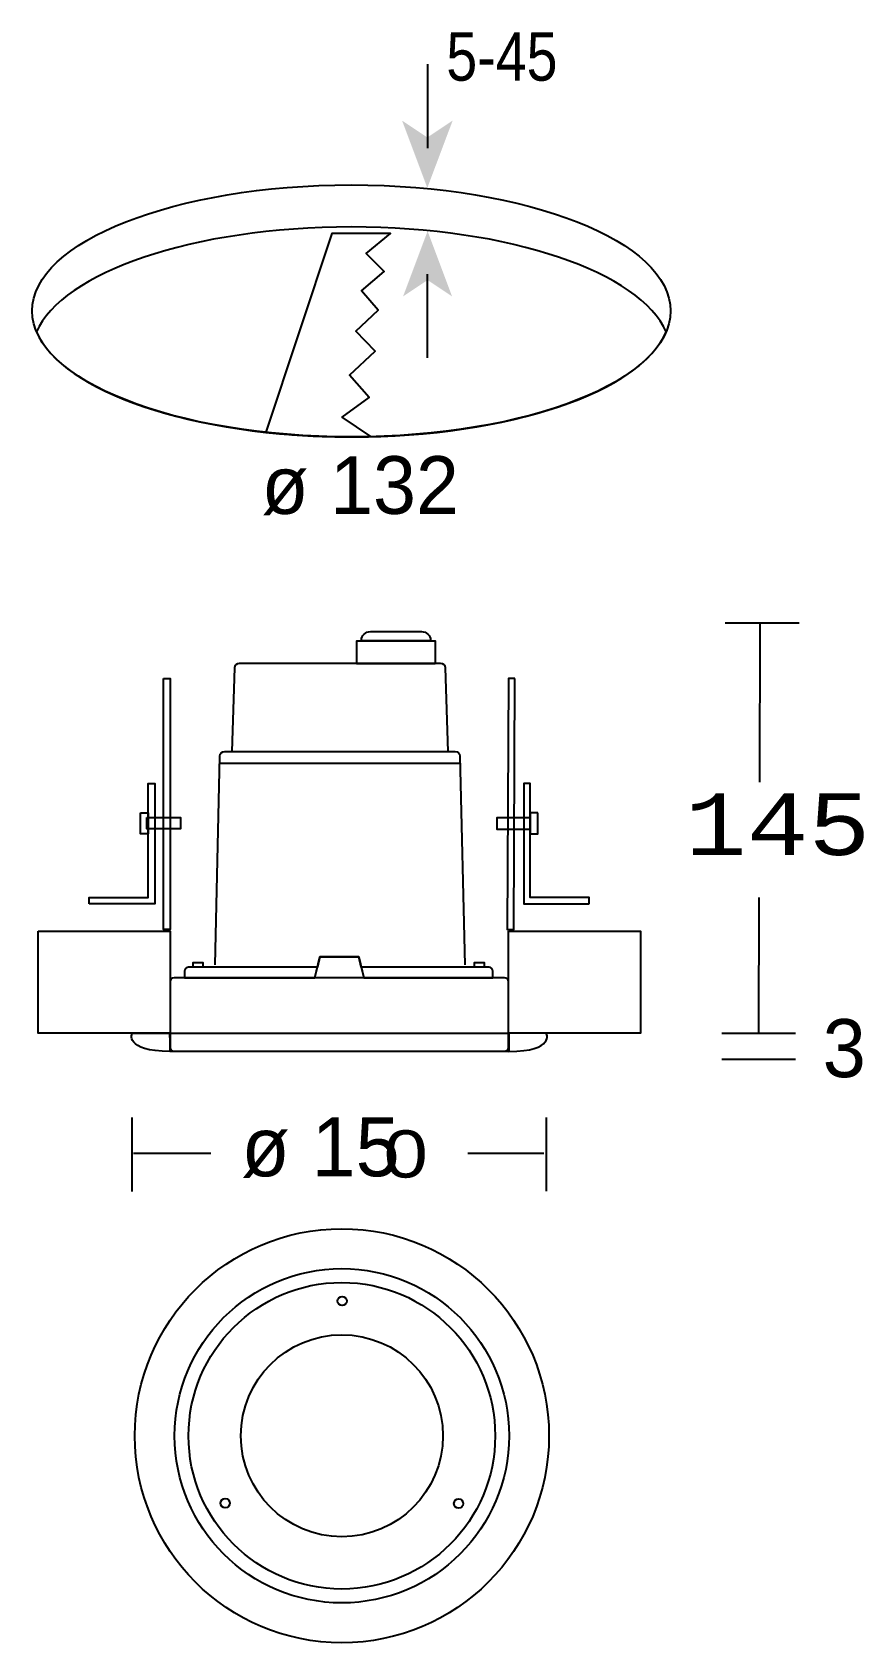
# Model space of a CAD drawing. Extents: x 37 to 156, y 45 to 275.
import ezdxf

# ---------------------------------------------------------------- set-up
doc = ezdxf.new("R2010")
doc.units = 0
doc.layers.add('LIVELLO_1', color=160, linetype='Continuous')
doc.styles.add('STD', font='txt')

# ---------------------------------------------------------------- blocks, each defined once
blk = doc.blocks.new('AI9-BLK1')
at = {"layer": 'LIVELLO_1'}
h = blk.add_hatch(color=7, dxfattribs=at)
h.dxf.hatch_style = 2
h.paths.add_polyline_path([(-2.75, 99.51), (0.86, 101.91), (-2.75, 92.31), (-6.35, 101.91)])
h = blk.add_hatch(color=7, dxfattribs=at)
h.dxf.hatch_style = 2
h.paths.add_polyline_path([(-2.71, 79.15), (-6.21, 76.82), (-2.71, 86.14), (0.78, 76.82)])
at = {"layer": 'LIVELLO_1', "color": 7}
for p, q in [((-2.72, 109.97), (-2.72, 97.99)), ((-2.72, 68.04), (-2.72, 80.02)), ((39.75, 30.24), (50.27, 30.24)), ((44.66, 30.03), (44.63, 7.49)), ((1.89, 10.15), (-32.29, 10.15)), ((44.53, -8.98), (44.51, -28.3)), ((-24.95, -18.92), (-25.73, -18.92)), ((-21.63, -18.92), (-22.4, -18.92)), ((-8.32, -18.92), (-9.09, -18.92)), ((-4.99, -18.92), (-5.76, -18.92)), ((39.25, -28.3), (49.76, -28.3)), ((39.25, -32.01), (49.76, -32.01)), ((-44.85, -50.9), (-44.85, -40.38)), ((14.25, -50.89), (14.25, -40.38)), ((-33.65, -45.49), (-44.65, -45.49)), ((13.87, -45.49), (3.01, -45.49))]:
    blk.add_line(p, q, dxfattribs=at)
for points in [[(-1.63, 24.4), (-12.82, 24.4), (-12.82, 27.68), (-1.63, 27.68)], [(-40.36, 22.3), (-39.44, 22.3), (-39.44, -13.53), (-40.36, -13.53)], [(9.74, 22.3), (8.81, 22.3), (8.64, -13.53), (9.57, -13.53)], [(-50.97, -9.87), (-50.97, -8.94), (-42.55, -8.94), (-42.55, 7.29), (-41.62, 7.29), (-41.62, -8.94), (-41.62, -9.64), (-41.62, -9.87)], [(20.34, -9.87), (20.34, -8.94), (11.93, -8.94), (11.93, 7.29), (11, 7.29), (11, -8.94), (11, -9.64), (11, -9.87)], [(-43.65, 3.1), (-42.55, 3.1), (-42.55, 0.11), (-43.65, 0.11)], [(-43.65, 3.1), (-42.55, 3.1), (-42.55, 0.11), (-43.65, 0.11)], [(-42.76, 2.44), (-37.98, 2.44), (-37.98, 0.85), (-42.76, 0.85)], [(-42.76, 2.44), (-37.98, 2.44), (-37.98, 0.85), (-42.76, 0.85)], [(11.93, 2.4), (7.15, 2.4), (7.15, 0.81), (11.93, 0.81)], [(11.93, 2.4), (7.15, 2.4), (7.15, 0.81), (11.93, 0.81)], [(13.03, 3.1), (11.93, 3.1), (11.93, 0.11), (13.03, 0.11)], [(13.03, 3.1), (11.93, 3.1), (11.93, 0.11), (13.03, 0.11)], [(-58.28, -13.76), (-39.44, -13.76), (-39.44, -28.3), (-58.28, -28.3)], [(8.81, -13.76), (27.66, -13.76), (27.66, -28.3), (8.81, -28.3)], [(-34.75, -18.92), (-36.14, -18.92), (-36.14, -18.23), (-34.75, -18.23)], [(-11.83, -20.42), (-18.78, -20.42), (-18.09, -17.45), (-12.52, -17.45)], [(5.35, -18.92), (3.96, -18.92), (3.96, -18.23), (5.35, -18.23)], [(-39.44, -28.3), (8.88, -28.3), (8.88, -30.93), (-39.44, -30.93)], [(-39.44, -28.3), (8.88, -28.3), (8.88, -30.93), (-39.44, -30.93)]]:
    blk.add_lwpolyline(points, close=True, dxfattribs=at)
for points in [[(2.57, -18.92), (-4.99, -18.92), (-12.18, -18.92), (-12.52, -17.45), (-18.09, -17.45), (-18.43, -18.92), (-25.73, -18.92), (-33.36, -18.92)], [(-18.3, -18.32), (-18.45, -18.92), (-19.07, -18.92)], [(-11.64, -18.92), (-12.16, -18.92), (-12.42, -17.87)]]:
    blk.add_lwpolyline(points, dxfattribs=at)
for centre, radius in [((-14.94, -85.78), 29.54), ((-14.94, -85.78), 23.85), ((-14.94, -85.78), 21.87), ((-14.9, -66.54), 0.657), ((-14.94, -85.78), 14.41), ((-31.58, -95.4), 0.657), ((1.71, -95.45), 0.658)]:
    blk.add_circle(centre, radius, dxfattribs=at)
blk.add_ellipse((-13.58, 74.75), major_axis=(45.53, 0), ratio=0.394753, dxfattribs=at)
for points, knots in [([(-58.48, 71.75), (-54.86, 80.25), (-36.14, 86.73), (-13.58, 86.73), (8.98, 86.73), (27.7, 80.25), (31.32, 71.75), (27.7, 63.25), (8.98, 56.77), (-13.58, 56.77), (-36.14, 56.77), (-54.86, 63.25), (-58.48, 71.75)], [0, 0, 0, 0, 1, 1, 1, 2, 2, 2, 3, 3, 3, 4, 4, 4, 4]), ([(-25.79, 57.43), (-25.79, 57.43), (-16.39, 85.8), (-16.39, 85.8), (-16.39, 85.8), (-7.99, 85.8), (-7.99, 85.8), (-7.99, 85.8), (-11.47, 82.96), (-11.47, 82.96), (-11.47, 82.96), (-8.91, 80.39), (-8.91, 80.39), (-8.91, 80.39), (-12.12, 77.62), (-12.12, 77.62), (-12.12, 77.62), (-9.77, 74.84), (-9.77, 74.84), (-9.77, 74.84), (-12.97, 71.85), (-12.97, 71.85), (-12.97, 71.85), (-10.19, 69.01), (-10.19, 69.01), (-10.19, 69.01), (-13.83, 65.59), (-13.83, 65.59), (-13.83, 65.59), (-11.05, 62.38), (-11.05, 62.38), (-11.05, 62.38), (-14.89, 59.6), (-14.89, 59.6), (-14.89, 59.6), (-10.79, 56.81), (-10.79, 56.81), (-11.71, 56.79), (-12.64, 56.77), (-13.58, 56.77), (-17.81, 56.77), (-21.91, 57), (-25.79, 57.43)], [0, 0, 0, 0, 1, 1, 1, 2, 2, 2, 3, 3, 3, 4, 4, 4, 5, 5, 5, 6, 6, 6, 7, 7, 7, 8, 8, 8, 9, 9, 9, 10, 10, 10, 11, 11, 11, 12, 12, 12, 13, 13, 13, 14, 14, 14, 14]), ([(-2.29, 27.68), (-2.29, 27.68), (-2.29, 27.77), (-2.29, 27.77), (-2.29, 28.44), (-2.87, 28.98), (-3.58, 28.98), (-3.58, 28.98), (-10.87, 28.98), (-10.87, 28.98), (-11.58, 28.98), (-12.16, 28.44), (-12.16, 27.77), (-12.16, 27.77), (-12.16, 27.68), (-12.16, 27.68), (-12.16, 27.68), (-2.29, 27.68), (-2.29, 27.68)], [0, 0, 0, 0, 1, 1, 1, 2, 2, 2, 3, 3, 3, 4, 4, 4, 5, 5, 5, 6, 6, 6, 6]), ([(-30.65, 11.87), (-30.65, 11.87), (-30.27, 23.8), (-30.27, 23.8), (-30.27, 24.16), (-29.96, 24.45), (-29.58, 24.45), (-29.58, 24.45), (-0.85, 24.45), (-0.85, 24.45), (-0.47, 24.45), (-0.16, 24.16), (-0.16, 23.8), (-0.16, 23.8), (0.21, 11.87), (0.21, 11.87), (0.21, 11.87), (-30.65, 11.87), (-30.65, 11.87)], [0, 0, 0, 0, 1, 1, 1, 2, 2, 2, 3, 3, 3, 4, 4, 4, 5, 5, 5, 6, 6, 6, 6]), ([(-33.03, -18.59), (-33.03, -18.59), (-32.34, 11.22), (-32.34, 11.22), (-32.34, 11.58), (-32.03, 11.87), (-31.65, 11.87), (-31.65, 11.87), (1.22, 11.87), (1.22, 11.87), (1.6, 11.87), (1.9, 11.58), (1.9, 11.22), (1.9, 11.22), (2.59, -18.59), (2.59, -18.59)], [0, 0, 0, 0, 1, 1, 1, 2, 2, 2, 3, 3, 3, 4, 4, 4, 5, 5, 5, 5]), ([(-14.97, -17.45), (-15.1, -17.44), (-15.23, -17.43), (-15.36, -17.43), (-15.49, -17.43), (-15.62, -17.44), (-15.74, -17.45)], [0, 0, 0, 0, 1, 1, 1, 2, 2, 2, 2]), ([(8.25, -30.91), (8.25, -30.91), (-38.88, -30.91), (-38.88, -30.91), (-39.19, -30.91), (-39.44, -30.66), (-39.44, -30.35), (-39.44, -30.35), (-39.44, -20.98), (-39.44, -20.98), (-39.44, -20.67), (-39.19, -20.42), (-38.88, -20.42), (-38.88, -20.42), (8.25, -20.42), (8.25, -20.42), (8.56, -20.42), (8.81, -20.67), (8.81, -20.98), (8.81, -20.98), (8.81, -30.35), (8.81, -30.35), (8.81, -30.66), (8.56, -30.91), (8.25, -30.91)], [0, 0, 0, 0, 1, 1, 1, 2, 2, 2, 3, 3, 3, 4, 4, 4, 5, 5, 5, 6, 6, 6, 7, 7, 7, 8, 8, 8, 8]), ([(-18.78, -20.42), (-18.78, -20.42), (-37.39, -20.42), (-37.39, -20.42), (-37.39, -20.42), (-37.39, -19.48), (-37.39, -19.48), (-37.39, -19.17), (-37.14, -18.92), (-36.84, -18.92), (-36.84, -18.92), (-18.43, -18.92), (-18.43, -18.92), (-18.43, -18.92), (-18.78, -20.42), (-18.78, -20.42)], [0, 0, 0, 0, 1, 1, 1, 2, 2, 2, 3, 3, 3, 4, 4, 4, 5, 5, 5, 5]), ([(6.05, -18.92), (6.35, -18.92), (6.6, -19.17), (6.6, -19.48), (6.6, -19.48), (6.6, -20.42), (6.6, -20.42), (6.6, -20.42), (-11.83, -20.42), (-11.83, -20.42), (-11.83, -20.42), (-12.18, -18.92), (-12.18, -18.92), (-12.18, -18.92), (6.05, -18.92), (6.05, -18.92)], [0, 0, 0, 0, 1, 1, 1, 2, 2, 2, 3, 3, 3, 4, 4, 4, 5, 5, 5, 5]), ([(-39.44, -30.93), (-39.44, -30.93), (-39.52, -28.3), (-39.52, -28.3), (-39.52, -28.3), (-44.85, -28.3), (-44.85, -28.3), (-44.85, -28.3), (-46.04, -30.93), (-39.44, -30.93)], [0, 0, 0, 0, 1, 1, 1, 2, 2, 2, 3, 3, 3, 3]), ([(8.88, -30.93), (8.88, -30.93), (8.81, -28.3), (8.81, -28.3), (8.81, -28.3), (14.23, -28.3), (14.23, -28.3), (14.23, -28.3), (15.49, -30.93), (8.88, -30.93)], [0, 0, 0, 0, 1, 1, 1, 2, 2, 2, 3, 3, 3, 3])]:
    blk.add_open_spline(points, degree=3, knots=knots, dxfattribs=at)
at = {"layer": 'LIVELLO_1', "color": 7, "attachment_point": 1, "style": 'STD'}
for s, insert, char_height in [('\\fArial Narrow|b0|i0;\\H6.9188;\\C7;5-45', (-0.04, 114.53), 6.9188), ('\\fMyriad Roman|b0|i0;\\H8.2362;\\C7;ø 132', (-26.41, 54.02), 8.2362), ('\\fCourier|b0|i0;\\H8.7910;\\C7;145', (34.01, 5.89), 8.791), ('\\fMyriad Roman|b0|i0;\\H8.2818;\\C7;3', (53.64, -26.32), 8.2818), ('\\fMyriad Roman|b0|i0;\\H8.4398;\\C7;ø 15', (-29.28, -40.31), 8.4398), ('\\fMyriad Roman|b0|i0;\\H6.7361;\\W1.26;\\C7;0', (-8.98, -42.19), 6.7361)]:
    blk.add_mtext(s, dxfattribs=dict(at, insert=insert, char_height=char_height))

msp = doc.modelspace()

# ---------------------------------------------------------------- block references
at = {"layer": 'LIVELLO_1', "color": 7}
msp.add_blockref('AI9-BLK1', (96.44786, 160.54722), dxfattribs=at)

doc.saveas('drawing.dxf')
